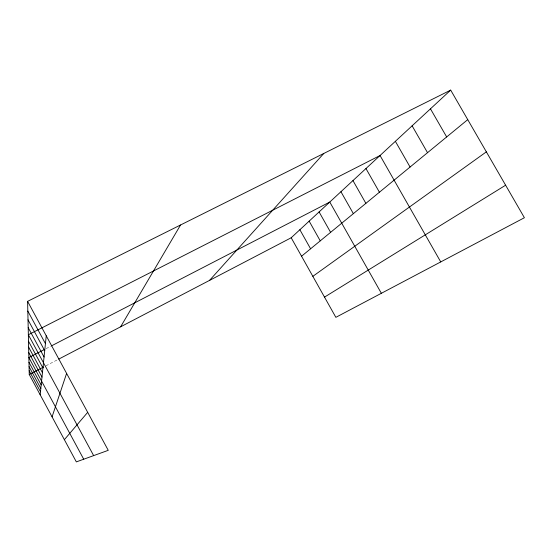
<?xml version="1.0" encoding="UTF-8"?>
<svg xmlns="http://www.w3.org/2000/svg" width="552" height="552" viewBox="0 0 552 552"><rect width="100%" height="100%" fill="white"/><g stroke="black" fill="none" stroke-linecap="round" stroke-linejoin="round"><path stroke-width="0.41" stroke-dasharray="2.76 2.07" d="M45.906 365.817L58.022 359.49M46.154 348.616L50.66 346.283"/><path stroke-width="0.83" d="M40.165 394.77L46.244 335.782M52.067 416.85L66.606 373.393M120.626 326.812L180.552 224.988M64.37 439.675L87.685 412.337M209.546 280.388L323.782 153.47M291.194 237.767L450.687 90.107L524.4 217.723L335.857 317.338L291.194 237.767L58.774 359.097M301.558 256.218L467.744 119.632M312.846 276.331L486.353 151.862M324.507 297.114L505.618 185.21M450.687 90.107L27.6 301.351L108.254 450.328L76.342 461.893L29.249 374.511L43.636 367.004M44.65 349.388L28.87 357.544L83.718 459.216M51.412 345.897L329.779 202.046L381.356 293.298M430.47 108.827L446.665 136.958M412.116 125.821L427.524 152.683M395.37 141.319L410.074 167.028M440.737 261.924L380.045 155.512L28.352 334.76L93.647 455.621M365.955 168.553L379.417 192.227M352.956 180.587L365.879 203.35M340.936 191.716L353.356 213.645M319.097 211.933L330.607 232.344M309.154 221.138L320.25 240.851M299.874 229.729L310.59 248.793M27.821 311.087L45.43 343.634M28.014 319.801L44.712 350.665M28.193 327.647L44.056 356.999M28.497 341.226L42.932 367.949M28.635 347.132L42.442 372.71M28.752 352.555L41.986 377.078M28.973 362.284L41.179 384.923M29.077 366.673L40.82 388.449M29.166 370.73L40.482 391.727M27.6 301.351L29.249 374.511"/></g></svg>
